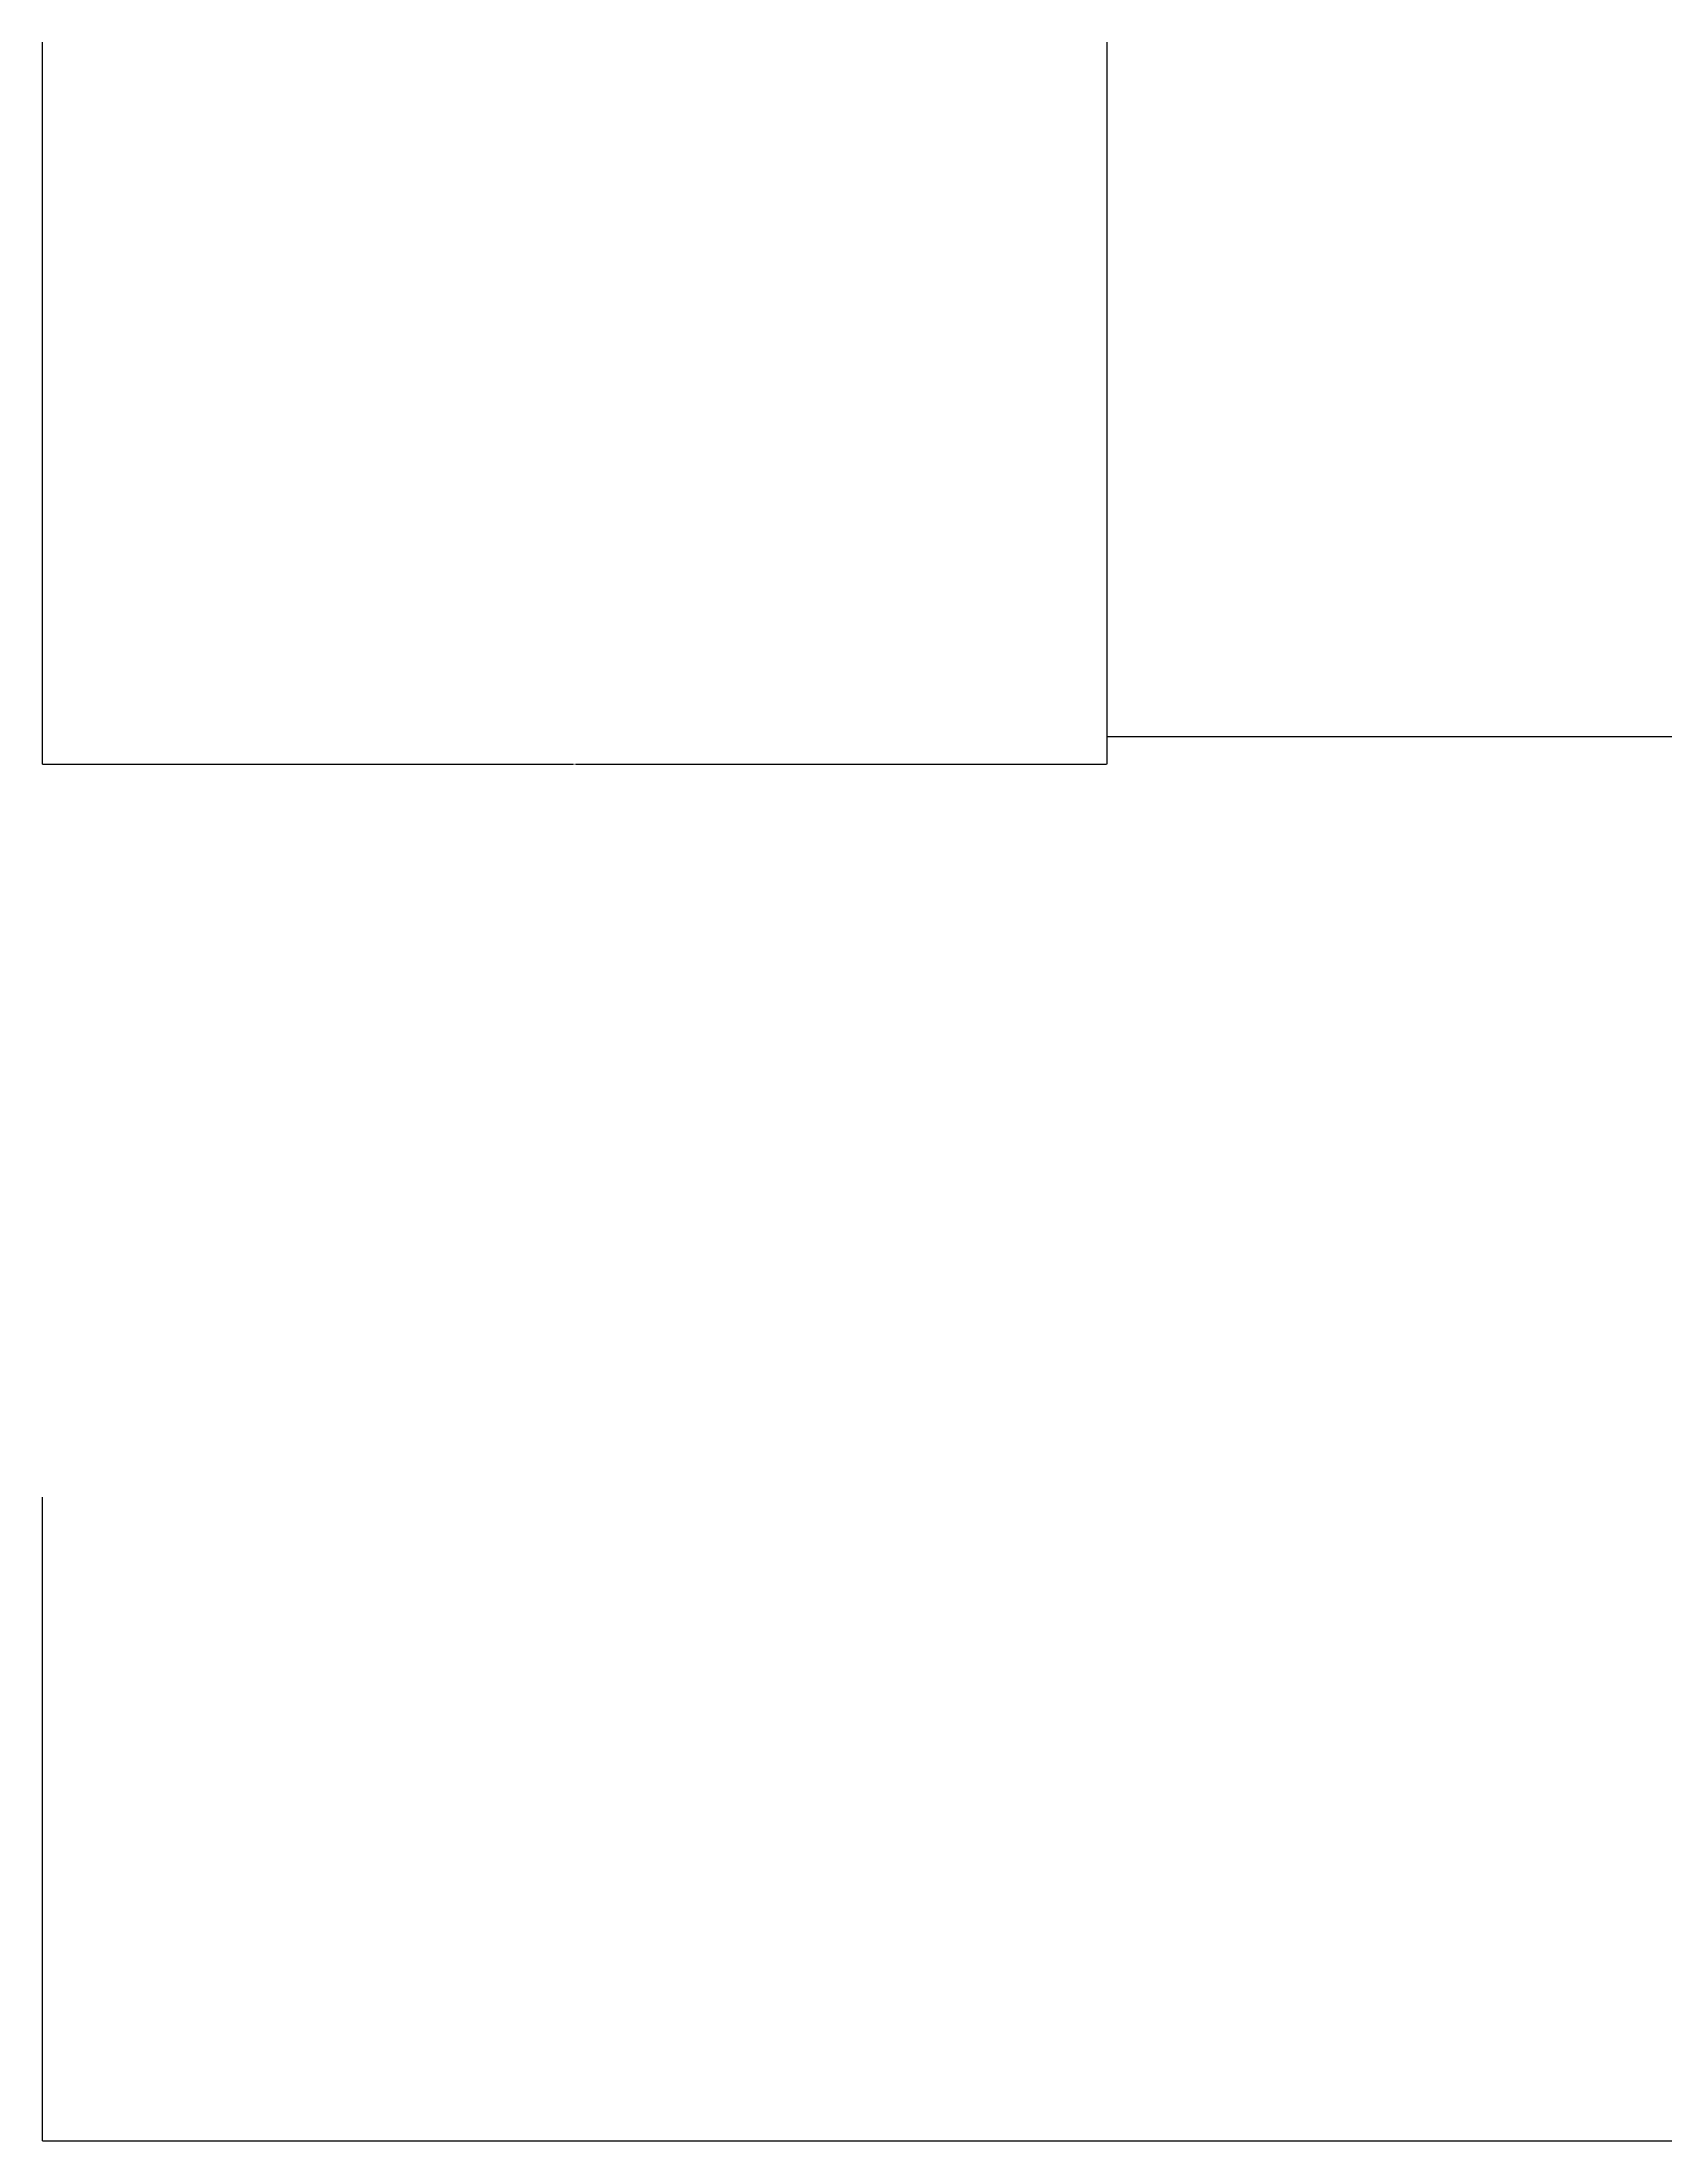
# Model space of a CAD drawing. Header units: metres. Extents: x 5647 to 73999, y 8406 to 50306.
# Drawn here: x 23184 to 24063, y 44560 to 45696 of the extents above; entities that cross this region are included whole.
import ezdxf

# ---------------------------------------------------------------- set-up
doc = ezdxf.new("R2010")
doc.units = ezdxf.units.M
doc.layers.add('CCX', color=7, linetype='Continuous')
doc.dimstyles.get("Standard").update_dxf_attribs({"dimtxt": 2.5, "dimasz": 2.5, "dimexe": 1.25, "dimexo": 0.625, "dimtad": 1, "dimcen": 2.5, "dimazin": 3, "dimtfac": 1, "dimtmove": 0, "dimatfit": 3})

# ---------------------------------------------------------------- blocks, each defined once
blk = doc.blocks.new('_CLOSEDFILLED')
at = {"color": 0, "linetype": 'BYBLOCK'}
blk.add_solid([(-1, 0.2), (0, 0), (-1, -0.2)], dxfattribs=at)
blk = doc.blocks.new('*D19')
for p, q in [((23184.21, 44908.88), (23184.21, 44560.53)), ((26076.09, 44908.88), (26076.09, 44560.53)), ((23184.46, 44560.53), (24629.65, 44560.53)), ((24630.65, 44560.53), (26075.84, 44560.53))]:
    blk.add_line(p, q)
at = {"layer": 'Defpoints'}
for p in [(23184.21, 44908.88), (26076.09, 44908.88), (23184.21, 44560.53)]:
    blk.add_point(p, dxfattribs=at)
at = {"xscale": 0.25, "yscale": 0.25, "rotation": 180}
blk.add_blockref('_CLOSEDFILLED', (23184.21, 44560.53), dxfattribs=at)
at = {"xscale": 0.25, "yscale": 0.25}
blk.add_blockref('_CLOSEDFILLED', (26076.09, 44560.53), dxfattribs=at)
at = {"insert": (24630.15, 44560.53), "char_height": 1, "attachment_point": 5}
blk.add_mtext('A', dxfattribs=at)
blk = doc.blocks.new('*D106')
for p, q in [((23184.21, 45696.36), (23184.21, 45305.62)), ((23760.27, 45696.36), (23760.27, 45305.62)), ((23184.46, 45305.62), (23471.74, 45305.62)), ((23472.74, 45305.62), (23760.02, 45305.62))]:
    blk.add_line(p, q)
at = {"layer": 'Defpoints'}
for p in [(23184.21, 45696.36), (23760.27, 45696.36), (23184.21, 45305.62)]:
    blk.add_point(p, dxfattribs=at)
at = {"layer": 'CCX', "xscale": 0.25, "yscale": 0.25, "rotation": 180}
blk.add_blockref('_CLOSEDFILLED', (23184.21, 45305.62), dxfattribs=at)
at = {"layer": 'CCX', "xscale": 0.25, "yscale": 0.25}
blk.add_blockref('_CLOSEDFILLED', (23760.27, 45305.62), dxfattribs=at)
at = {"layer": 'CCX', "insert": (23472.24, 45305.62), "char_height": 1, "attachment_point": 5}
blk.add_mtext('c', dxfattribs=at)
blk = doc.blocks.new('*D107')
for p, q in [((23760.27, 45696.36), (23760.27, 45320.58)), ((24624.35, 45696.36), (24624.35, 45320.58)), ((23760.52, 45320.58), (24191.81, 45320.58)), ((24192.81, 45320.58), (24624.1, 45320.58))]:
    blk.add_line(p, q)
at = {"layer": 'Defpoints'}
for p in [(23760.27, 45696.36), (24624.35, 45696.36), (23760.27, 45320.58)]:
    blk.add_point(p, dxfattribs=at)
at = {"layer": 'CCX', "xscale": 0.25, "yscale": 0.25, "rotation": 180}
blk.add_blockref('_CLOSEDFILLED', (23760.27, 45320.58), dxfattribs=at)
at = {"layer": 'CCX', "xscale": 0.25, "yscale": 0.25}
blk.add_blockref('_CLOSEDFILLED', (24624.35, 45320.58), dxfattribs=at)
at = {"layer": 'CCX', "insert": (24192.31, 45320.58), "char_height": 1, "attachment_point": 5}
blk.add_mtext('e', dxfattribs=at)

msp = doc.modelspace()

# ---------------------------------------------------------------- dimensions: what is measured, and where the dimension line sits
dim = msp.add_linear_dim(base=(23184.21, 44560.53), p1=(23184.21, 44908.88), p2=(26076.09, 44908.88), text='A', dimstyle='Standard')
dim.commit()
dim.dimension.update_dxf_attribs({"geometry": '*D19', "text_midpoint": (24630.15, 44560.53)})
at = {"layer": 'CCX'}
for base, p1, p2, text, picture, middle in [((23184.21, 45305.62), (23184.21, 45696.36), (23760.27, 45696.36), 'c', '*D106', (23472.24, 45305.62)), ((23760.27, 45320.58), (23760.27, 45696.36), (24624.35, 45696.36), 'e', '*D107', (24192.31, 45320.58))]:
    dim = msp.add_linear_dim(base=base, p1=p1, p2=p2, text=text, dimstyle='Standard', dxfattribs=at)
    dim.commit()
    dim.dimension.update_dxf_attribs({"geometry": picture, "text_midpoint": middle})

doc.saveas('drawing.dxf')
